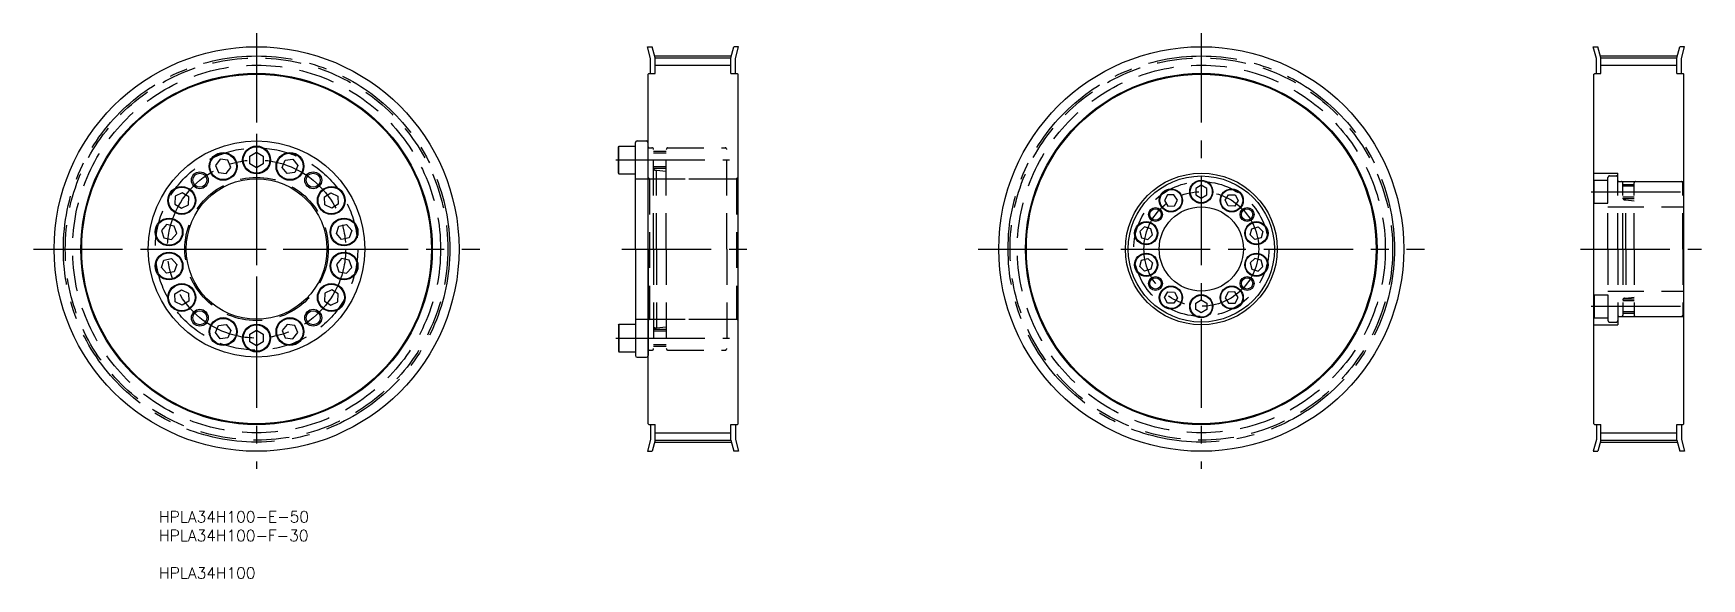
# Model space of a CAD drawing. Extents: x -30 to 564, y -15 to 179.
import ezdxf

# ---------------------------------------------------------------- set-up
doc = ezdxf.new("R2010")
doc.units = 0
doc.linetypes.add('CENTER', pattern=[50.8, 31.75, -6.35, 6.35, -6.35])
doc.linetypes.add('DASHED', pattern=[19.05, 12.7, -6.35])
doc.layers.get('0').update_dxf_attribs({"linetype": 'CONTINUOUS'})
doc.layers.add('CENTER', color=1, linetype='CENTER')
doc.styles.add('MISUMI', font='txt.shx')

# ---------------------------------------------------------------- blocks, each defined once
blk = doc.blocks.new('*U6')
at = {"color": 7, "linetype": 'CONTINUOUS', "style": 'MISUMI'}
for s, p in [('HPLA34H100-E-50', (15.05, 4.8)), ('HPLA34H100-F-30', (15.05, -1.87)), ('HPLA34H100', (15.05, -15.2))]:
    blk.add_text(s, height=4, dxfattribs=at).set_placement(p)

msp = doc.modelspace()

# ---------------------------------------------------------------- linework, layer by layer
at = {"color": 7, "linetype": 'CONTINUOUS'}
for p, q in [((189.86, 169.97), (188.74, 174.14)), ((188.74, 174.14), (190.4, 174.14)), ((191.46, 170.18), (190.4, 174.14)), ((218.46, 170.18), (219.52, 174.14)), ((221.18, 174.14), (219.52, 174.14)), ((220.06, 169.97), (221.18, 174.14)), ((526.28, 169.97), (525.16, 174.14)), ((525.16, 174.14), (526.81, 174.14)), ((527.88, 170.18), (526.81, 174.14)), ((554.88, 170.18), (555.94, 174.14)), ((557.59, 174.14), (555.94, 174.14)), ((556.48, 169.97), (557.59, 174.14)), ((189.86, 164.64), (189.86, 169.97)), ((191.46, 170.18), (218.46, 170.18)), ((191.46, 164.64), (191.46, 170.18)), ((218.46, 164.64), (218.46, 170.18)), ((220.06, 164.64), (220.06, 169.97)), ((526.28, 164.64), (526.28, 169.97)), ((527.88, 170.18), (554.88, 170.18)), ((527.88, 164.64), (527.88, 170.18)), ((554.88, 164.64), (554.88, 170.18)), ((556.48, 164.64), (556.48, 169.97)), ((188.96, 164.34), (189.26, 164.64)), ((188.96, 39.94), (188.96, 164.34)), ((189.26, 164.64), (191.46, 164.64)), ((218.46, 164.64), (220.66, 164.64)), ((220.66, 164.64), (220.96, 164.34)), ((220.96, 39.94), (220.96, 164.34)), ((525.38, 164.34), (525.68, 164.64)), ((525.38, 39.94), (525.38, 164.34)), ((525.68, 164.64), (527.88, 164.64)), ((554.88, 164.64), (557.08, 164.64)), ((557.08, 164.64), (557.38, 164.34)), ((557.38, 39.94), (557.38, 164.34)), ((47.33, 135.23), (49.73, 136.62)), ((49.73, 136.62), (52.13, 135.23)), ((178.46, 138.55), (178.6, 138.79)), ((178.46, 129.14), (178.46, 138.55)), ((178.6, 128.89), (178.6, 138.79)), ((178.6, 138.79), (184.46, 138.79)), ((184.46, 102.14), (184.46, 140.04)), ((184.46, 128.89), (184.46, 138.79)), ((184.46, 130.84), (184.46, 136.84)), ((185.06, 140.64), (188.36, 140.64)), ((188.96, 102.14), (188.96, 140.04)), ((36.81, 134.11), (35.11, 131.92)), ((35.11, 131.92), (36.15, 129.35)), ((39.56, 133.72), (36.81, 134.11)), ((38.19, 133.91), (38.19, 133.91)), ((38.87, 133.82), (38.87, 133.82)), ((38.89, 128.97), (40.6, 131.15)), ((40.6, 131.15), (39.56, 133.72)), ((47.33, 132.46), (47.33, 135.23)), ((49.73, 131.07), (47.33, 132.46)), ((52.13, 132.46), (49.73, 131.07)), ((52.13, 135.23), (52.13, 132.46)), ((58.86, 131.15), (59.9, 133.72)), ((60.56, 128.97), (58.86, 131.15)), ((59.9, 133.72), (62.64, 134.11)), ((62.64, 134.11), (64.35, 131.92)), ((64.35, 131.92), (63.31, 129.35)), ((36.15, 129.35), (38.89, 128.97)), ((63.31, 129.35), (60.56, 128.97)), ((178.46, 129.14), (178.6, 128.89)), ((178.6, 128.89), (184.46, 128.89)), ((385.74, 124.85), (383.74, 123.7)), ((387.74, 123.7), (385.74, 124.85)), ((20.82, 120.92), (20.67, 118.15)), ((23.29, 122.18), (20.82, 120.92)), ((25.61, 120.67), (23.29, 122.18)), ((25.47, 117.9), (25.61, 120.67)), ((73.84, 120.67), (76.17, 122.18)), ((73.99, 117.9), (73.84, 120.67)), ((76.17, 122.18), (78.64, 120.92)), ((78.64, 120.92), (78.78, 118.15)), ((373.7, 121.4), (372.62, 119.36)), ((372.62, 119.36), (373.84, 117.41)), ((376.01, 121.48), (373.7, 121.4)), ((377.24, 119.53), (376.01, 121.48)), ((376.15, 117.49), (377.24, 119.53)), ((383.74, 123.7), (383.74, 121.39)), ((383.74, 121.39), (385.74, 120.24)), ((385.74, 120.24), (387.74, 121.39)), ((387.74, 121.39), (387.74, 123.7)), ((394.24, 119.53), (395.46, 121.48)), ((395.32, 117.49), (394.24, 119.53)), ((395.46, 121.48), (397.77, 121.4)), ((398.86, 119.36), (397.63, 117.41)), ((397.77, 121.4), (398.86, 119.36)), ((20.67, 118.15), (23, 116.64)), ((23, 116.64), (25.47, 117.9)), ((76.46, 116.64), (73.99, 117.9)), ((78.78, 118.15), (76.46, 116.64)), ((373.84, 117.41), (376.15, 117.49)), ((397.63, 117.41), (395.32, 117.49)), ((17.71, 110.81), (15.89, 108.72)), ((15.89, 108.72), (16.79, 106.1)), ((20.43, 110.28), (17.71, 110.81)), ((19.51, 105.57), (21.33, 107.66)), ((21.33, 107.66), (20.43, 110.28)), ((78.13, 107.66), (79.03, 110.28)), ((79.94, 105.57), (78.13, 107.66)), ((79.03, 110.28), (81.75, 110.81)), ((81.75, 110.81), (83.57, 108.72)), ((83.57, 108.72), (82.66, 106.1)), ((365.57, 110.01), (363.91, 108.4)), ((363.91, 108.4), (364.47, 106.16)), ((367.79, 109.37), (365.57, 110.01)), ((366.69, 105.53), (368.35, 107.13)), ((368.35, 107.13), (367.79, 109.37)), ((403.13, 107.13), (403.69, 109.37)), ((404.79, 105.53), (403.13, 107.13)), ((403.69, 109.37), (405.91, 110.01)), ((405.91, 110.01), (407.57, 108.4)), ((407.57, 108.4), (407.01, 106.16)), ((16.79, 106.1), (19.51, 105.57)), ((82.66, 106.1), (79.94, 105.57)), ((184.46, 102.14), (184.46, 64.24)), ((188.96, 102.14), (188.96, 64.24)), ((364.47, 106.16), (366.69, 105.53)), ((407.01, 106.16), (404.79, 105.53)), ((15.89, 95.57), (16.79, 98.19)), ((17.71, 93.48), (15.89, 95.57)), ((16.79, 98.19), (19.51, 98.72)), ((19.51, 98.72), (21.33, 96.62)), ((21.33, 96.62), (20.43, 94)), ((79.94, 98.72), (78.13, 96.62)), ((78.13, 96.62), (79.03, 94)), ((82.66, 98.19), (79.94, 98.72)), ((81.75, 93.48), (83.57, 95.57)), ((83.57, 95.57), (82.66, 98.19)), ((363.91, 95.88), (364.47, 98.13)), ((365.57, 94.28), (363.91, 95.88)), ((364.47, 98.13), (366.69, 98.76)), ((366.69, 98.76), (368.35, 97.16)), ((368.35, 97.16), (367.79, 94.92)), ((404.79, 98.76), (403.13, 97.16)), ((403.13, 97.16), (403.69, 94.92)), ((407.01, 98.13), (404.79, 98.76)), ((405.91, 94.28), (407.57, 95.88)), ((407.57, 95.88), (407.01, 98.13)), ((20.43, 94), (17.71, 93.48)), ((79.03, 94), (81.75, 93.48)), ((367.79, 94.92), (365.57, 94.28)), ((403.69, 94.92), (405.91, 94.28)), ((20.67, 86.14), (23, 87.65)), ((20.82, 83.37), (20.67, 86.14)), ((23.29, 82.11), (20.82, 83.37)), ((23, 87.65), (25.47, 86.39)), ((25.61, 83.62), (23.29, 82.11)), ((25.47, 86.39), (25.61, 83.62)), ((73.99, 86.39), (73.84, 83.62)), ((73.84, 83.62), (76.17, 82.11)), ((76.46, 87.65), (73.99, 86.39)), ((76.17, 82.11), (78.64, 83.37)), ((78.78, 86.14), (76.46, 87.65)), ((78.64, 83.37), (78.78, 86.14)), ((372.62, 84.92), (373.84, 86.88)), ((373.7, 82.89), (372.62, 84.92)), ((373.84, 86.88), (376.15, 86.8)), ((377.24, 84.76), (376.01, 82.81)), ((376.15, 86.8), (377.24, 84.76)), ((383.74, 82.9), (385.74, 84.05)), ((385.74, 84.05), (387.74, 82.9)), ((395.32, 86.8), (394.24, 84.76)), ((394.24, 84.76), (395.46, 82.81)), ((397.63, 86.88), (395.32, 86.8)), ((398.86, 84.92), (397.63, 86.88)), ((397.77, 82.89), (398.86, 84.92)), ((376.01, 82.81), (373.7, 82.89)), ((383.74, 80.59), (383.74, 82.9)), ((385.74, 79.44), (383.74, 80.59)), ((387.74, 80.59), (385.74, 79.44)), ((387.74, 82.9), (387.74, 80.59)), ((395.46, 82.81), (397.77, 82.89)), ((35.11, 72.37), (36.15, 74.94)), ((36.81, 70.18), (35.11, 72.37)), ((36.15, 74.94), (38.89, 75.32)), ((38.89, 75.32), (40.6, 73.14)), ((40.6, 73.14), (39.56, 70.57)), ((47.33, 71.83), (49.73, 73.22)), ((47.33, 69.06), (47.33, 71.83)), ((49.73, 73.22), (52.13, 71.83)), ((52.13, 71.83), (52.13, 69.06)), ((60.56, 75.32), (58.86, 73.14)), ((58.86, 73.14), (59.9, 70.57)), ((63.31, 74.94), (60.56, 75.32)), ((62.64, 70.18), (64.35, 72.37)), ((64.35, 72.37), (63.31, 74.94)), ((178.46, 75.15), (178.6, 75.39)), ((178.46, 75.15), (178.46, 65.74)), ((178.6, 75.39), (178.6, 65.49)), ((178.6, 75.39), (184.46, 75.39)), ((184.46, 75.39), (184.46, 65.49)), ((184.46, 73.44), (184.46, 67.44)), ((39.56, 70.57), (36.81, 70.18)), ((49.73, 67.67), (47.33, 69.06)), ((52.13, 69.06), (49.73, 67.67)), ((59.9, 70.57), (62.64, 70.18)), ((178.46, 65.74), (178.6, 65.49)), ((178.6, 65.49), (184.46, 65.49)), ((185.06, 63.64), (188.36, 63.64)), ((188.96, 39.94), (189.26, 39.64)), ((189.26, 39.64), (191.46, 39.64)), ((189.86, 39.64), (189.86, 34.32)), ((191.46, 34.11), (191.46, 39.64)), ((218.46, 39.64), (220.66, 39.64)), ((218.46, 34.11), (218.46, 39.64)), ((220.06, 39.64), (220.06, 34.32)), ((220.66, 39.64), (220.96, 39.94)), ((525.38, 39.94), (525.68, 39.64)), ((525.68, 39.64), (527.88, 39.64)), ((526.28, 39.64), (526.28, 34.32)), ((527.88, 34.11), (527.88, 39.64)), ((554.88, 39.64), (557.08, 39.64)), ((554.88, 34.11), (554.88, 39.64)), ((556.48, 39.64), (556.48, 34.32)), ((557.08, 39.64), (557.38, 39.94)), ((189.86, 34.32), (188.74, 30.14)), ((188.74, 30.14), (190.4, 30.14)), ((191.46, 34.11), (190.4, 30.14)), ((191.46, 34.11), (218.46, 34.11)), ((218.46, 34.11), (219.52, 30.14)), ((221.18, 30.14), (219.52, 30.14)), ((220.06, 34.32), (221.18, 30.14)), ((526.28, 34.32), (525.16, 30.14)), ((525.16, 30.14), (526.81, 30.14)), ((527.88, 34.11), (526.81, 30.14)), ((527.88, 34.11), (554.88, 34.11)), ((554.88, 34.11), (555.94, 30.14)), ((557.59, 30.14), (555.94, 30.14)), ((556.48, 34.32), (557.59, 30.14))]:
    msp.add_line(p, q, dxfattribs=at)
at = {"color": 3, "linetype": 'CONTINUOUS'}
for p, q in [((191.46, 167.59), (218.46, 167.59)), ((527.88, 167.59), (554.88, 167.59)), ((191.46, 36.7), (218.46, 36.7)), ((527.88, 36.7), (554.88, 36.7))]:
    msp.add_line(p, q, dxfattribs=at)
at = {"color": 3, "linetype": 'DASHED'}
for p, q in [((189.37, 138.14), (190.36, 138.14)), ((190.96, 102.14), (190.96, 137.54)), ((195.46, 136.84), (190.96, 136.84)), ((195.46, 102.14), (195.46, 137.54)), ((196.06, 138.14), (216.36, 138.14)), ((216.96, 102.14), (216.96, 137.54)), ((195.46, 136.24), (190.96, 136.24)), ((195.46, 131.44), (190.96, 131.44)), ((195.46, 130.84), (190.96, 130.84)), ((184.46, 127.14), (216.96, 127.14)), ((188.96, 127.64), (189.46, 127.14)), ((189.46, 127.14), (220.46, 127.14)), ((189.46, 127.14), (189.46, 77.14)), ((191.37, 130.26), (191.96, 130.26)), ((191.96, 102.14), (191.96, 130.26)), ((191.96, 130.26), (195.46, 129.87)), ((220.96, 127.64), (220.46, 127.14)), ((220.46, 127.14), (220.46, 77.14)), ((525.38, 129.14), (533.88, 129.14)), ((525.38, 126.47), (525.49, 126.67)), ((525.38, 118.62), (525.38, 126.47)), ((525.49, 118.42), (525.49, 126.67)), ((525.49, 126.67), (530.38, 126.67)), ((530.38, 102.14), (530.38, 127.64)), ((530.38, 118.42), (530.38, 126.67)), ((530.38, 120.04), (530.38, 125.04)), ((530.88, 128.14), (533.38, 128.14)), ((533.88, 126.14), (533.88, 129.14)), ((533.88, 102.14), (533.88, 127.64)), ((533.88, 126.14), (557.38, 126.14)), ((534.29, 126.14), (535.18, 126.14)), ((535.68, 102.14), (535.68, 125.64)), ((539.68, 125.04), (535.68, 125.04)), ((539.68, 102.14), (539.68, 125.64)), ((540.18, 126.14), (556.48, 126.14)), ((556.98, 102.14), (556.98, 125.64)), ((539.68, 124.54), (535.68, 124.54)), ((539.68, 120.54), (535.68, 120.54)), ((539.68, 120.04), (535.68, 120.04)), ((536.28, 119.67), (536.68, 119.67)), ((536.68, 102.14), (536.68, 119.67)), ((536.68, 119.67), (539.68, 119.33)), ((525.38, 118.62), (525.49, 118.42)), ((525.49, 118.42), (530.38, 118.42)), ((530.38, 117.14), (556.98, 117.14)), ((530.38, 114.89), (530.38, 114.89)), ((530.38, 108.52), (530.38, 108.52)), ((190.96, 102.14), (190.96, 66.74)), ((191.96, 102.14), (191.96, 74.03)), ((195.46, 102.14), (195.46, 66.74)), ((216.96, 102.14), (216.96, 66.74)), ((530.38, 102.14), (530.38, 76.64)), ((533.88, 102.14), (533.88, 76.64)), ((535.68, 102.14), (535.68, 78.64)), ((536.68, 102.14), (536.68, 84.62)), ((539.68, 102.14), (539.68, 78.64)), ((556.98, 102.14), (556.98, 78.64)), ((525.38, 85.67), (525.38, 77.82)), ((525.49, 85.87), (525.49, 77.62)), ((525.49, 85.87), (530.38, 85.87)), ((530.38, 87.14), (556.98, 87.14)), ((530.38, 85.87), (530.38, 77.62)), ((530.38, 84.24), (530.38, 79.24)), ((539.68, 84.24), (535.68, 84.24)), ((539.68, 83.74), (535.68, 83.74)), ((536.28, 84.62), (536.68, 84.62)), ((536.68, 84.62), (539.68, 84.96)), ((184.46, 77.14), (216.96, 77.14)), ((188.96, 76.64), (189.46, 77.14)), ((189.46, 77.14), (220.46, 77.14)), ((220.96, 76.64), (220.46, 77.14)), ((525.38, 77.82), (525.49, 77.62)), ((525.49, 77.62), (530.38, 77.62)), ((533.88, 78.14), (533.88, 75.14)), ((533.88, 78.14), (557.38, 78.14)), ((534.29, 78.14), (535.18, 78.14)), ((539.68, 79.74), (535.68, 79.74)), ((539.68, 79.24), (535.68, 79.24)), ((540.18, 78.14), (556.48, 78.14)), ((195.46, 73.44), (190.96, 73.44)), ((195.46, 72.84), (190.96, 72.84)), ((191.37, 74.03), (191.96, 74.03)), ((191.96, 74.03), (195.46, 74.42)), ((525.38, 75.14), (533.88, 75.14)), ((530.88, 76.14), (533.38, 76.14)), ((189.37, 66.14), (190.36, 66.14)), ((195.46, 68.04), (190.96, 68.04)), ((195.46, 67.44), (190.96, 67.44)), ((196.06, 66.14), (216.36, 66.14))]:
    msp.add_line(p, q, dxfattribs=at)
at = {"color": 7, "linetype": 'CONTINUOUS'}
for centre, radius in [((49.73, 102.14), 72), ((385.74, 102.14), 72), ((49.73, 102.14), 62.5), ((49.73, 102.14), 62.2), ((385.74, 102.14), 62.5), ((385.74, 102.14), 62.2), ((49.73, 102.14), 38.5), ((37.85, 131.54), 4.95), ((49.73, 133.84), 4.95), ((49.73, 133.84), 4.71), ((61.6, 131.54), 4.95), ((37.85, 131.54), 4.71), ((61.6, 131.54), 4.71), ((49.73, 102.14), 25), ((29.56, 126.61), 2.5), ((69.89, 126.61), 2.5), ((385.74, 102.14), 27), ((385.74, 102.14), 26), ((385.74, 122.54), 4.12), ((385.74, 122.54), 3.92), ((23.14, 119.41), 4.95), ((23.14, 119.41), 4.71), ((76.31, 119.41), 4.95), ((76.31, 119.41), 4.71), ((374.93, 119.44), 4.12), ((374.93, 119.44), 3.92), ((396.55, 119.44), 4.12), ((396.55, 119.44), 3.92), ((18.61, 108.19), 4.95), ((18.61, 108.19), 4.71), ((80.85, 108.19), 4.95), ((80.85, 108.19), 4.71), ((369.45, 114.42), 2.5), ((369.45, 114.42), 2), ((385.74, 102.14), 15), ((402.03, 114.42), 2.5), ((402.03, 114.42), 2), ((366.13, 107.77), 4.12), ((366.13, 107.77), 3.92), ((405.35, 107.77), 4.12), ((405.35, 107.77), 3.92), ((18.61, 96.1), 4.95), ((80.85, 96.1), 4.95), ((18.61, 96.1), 4.71), ((80.85, 96.1), 4.71), ((366.13, 96.52), 4.12), ((366.13, 96.52), 3.92), ((405.35, 96.52), 4.12), ((405.35, 96.52), 3.92), ((23.14, 84.88), 4.95), ((23.14, 84.88), 4.71), ((76.31, 84.88), 4.95), ((76.31, 84.88), 4.71), ((369.45, 89.87), 2.5), ((369.45, 89.87), 2), ((402.03, 89.87), 2.5), ((402.03, 89.87), 2), ((374.93, 84.84), 4.12), ((374.93, 84.84), 3.92), ((385.74, 81.74), 4.12), ((385.74, 81.74), 3.92), ((396.55, 84.84), 4.12), ((396.55, 84.84), 3.92), ((29.56, 77.68), 2.5), ((37.85, 72.75), 4.95), ((37.85, 72.75), 4.71), ((61.6, 72.75), 4.95), ((61.6, 72.75), 4.71), ((69.89, 77.68), 2.5), ((49.73, 70.44), 4.95), ((49.73, 70.44), 4.71)]:
    msp.add_circle(centre, radius, dxfattribs=at)
at = {"color": 3, "linetype": 'DASHED'}
for centre, radius in [((49.73, 102.14), 68.03), ((49.73, 102.14), 65.44), ((385.74, 102.14), 68.03), ((385.74, 102.14), 65.44), ((49.73, 102.14), 36), ((49.73, 102.14), 25.5), ((385.74, 102.14), 24)]:
    msp.add_circle(centre, radius, dxfattribs=at)
at = {"color": 3}
for centre in [(29.56, 126.61), (69.89, 126.61), (29.56, 77.68), (69.89, 77.68)]:
    msp.add_circle(centre, 3, dxfattribs=at)
at = {"color": 7, "linetype": 'CONTINUOUS'}
for centre, start, end in [((185.06, 140.04), 90, 180), ((188.36, 140.04), 0, 90), ((185.06, 64.24), 179.99855, 269.99854), ((188.36, 64.24), 270, 0)]:
    msp.add_arc(centre, 0.6, start, end, dxfattribs=at)
at = {"color": 3, "linetype": 'DASHED'}
for centre, radius, start, end in [((189.37, 138.55), 0.41, 180, 270), ((190.36, 137.54), 0.6, 0, 90), ((196.06, 137.54), 0.6, 90, 180), ((216.36, 137.54), 0.6, 0, 90), ((191.37, 130.67), 0.41, 180, 270), ((530.88, 127.64), 0.5, 90, 180.00087), ((533.38, 127.64), 0.5, 0, 90), ((534.29, 126.55), 0.41, 180, 270), ((535.18, 125.64), 0.5, 0, 90), ((540.18, 125.64), 0.5, 90, 180), ((556.48, 125.64), 0.5, 0, 90), ((536.28, 120.27), 0.6, 180, 270), ((536.28, 84.02), 0.6, 90, 180), ((534.29, 77.73), 0.41, 90, 180), ((535.18, 78.64), 0.5, 270, 0), ((540.18, 78.64), 0.5, 180, 270), ((556.48, 78.64), 0.5, 270, 0), ((191.37, 73.62), 0.41, 90, 180), ((530.88, 76.64), 0.5, 179.99913, 270), ((533.38, 76.64), 0.5, 270, 0), ((189.37, 65.73), 0.41, 90, 180), ((190.36, 66.74), 0.6, 270, 0), ((196.06, 66.74), 0.6, 180, 270), ((216.36, 66.74), 0.6, 270, 0)]:
    msp.add_arc(centre, radius, start, end, dxfattribs=at)
at = {"layer": 'CENTER', "color": 1, "linetype": 'CENTER'}
for p, q in [((49.73, 178.91), (49.73, 23.88)), ((385.74, 178.91), (385.74, 23.88)), ((191.46, 170.87), (218.46, 170.87)), ((527.88, 170.87), (554.88, 170.87)), ((49.73, 143.14), (49.73, 61.14)), ((177.46, 133.84), (217.96, 133.84)), ((524.38, 122.54), (557.98, 122.54)), ((-29.65, 102.14), (129.09, 102.14)), ((8.73, 102.14), (90.73, 102.14)), ((179.69, 102.14), (225.96, 102.14)), ((306.36, 102.14), (465.1, 102.14)), ((520.65, 102.14), (563.69, 102.14)), ((524.38, 81.74), (557.98, 81.74)), ((177.46, 70.44), (217.96, 70.44)), ((191.46, 33.42), (218.46, 33.42)), ((527.88, 33.42), (554.88, 33.42))]:
    msp.add_line(p, q, dxfattribs=at)
for centre, radius in [((49.73, 102.14), 68.72), ((385.74, 102.14), 68.72), ((49.73, 102.14), 31.7), ((385.74, 102.14), 20.4)]:
    msp.add_circle(centre, radius, dxfattribs=at)

# ---------------------------------------------------------------- block references
at = {"color": 7, "linetype": 'CONTINUOUS'}
msp.add_blockref('*U6', (0, 0), dxfattribs=at)

doc.saveas('drawing.dxf')
